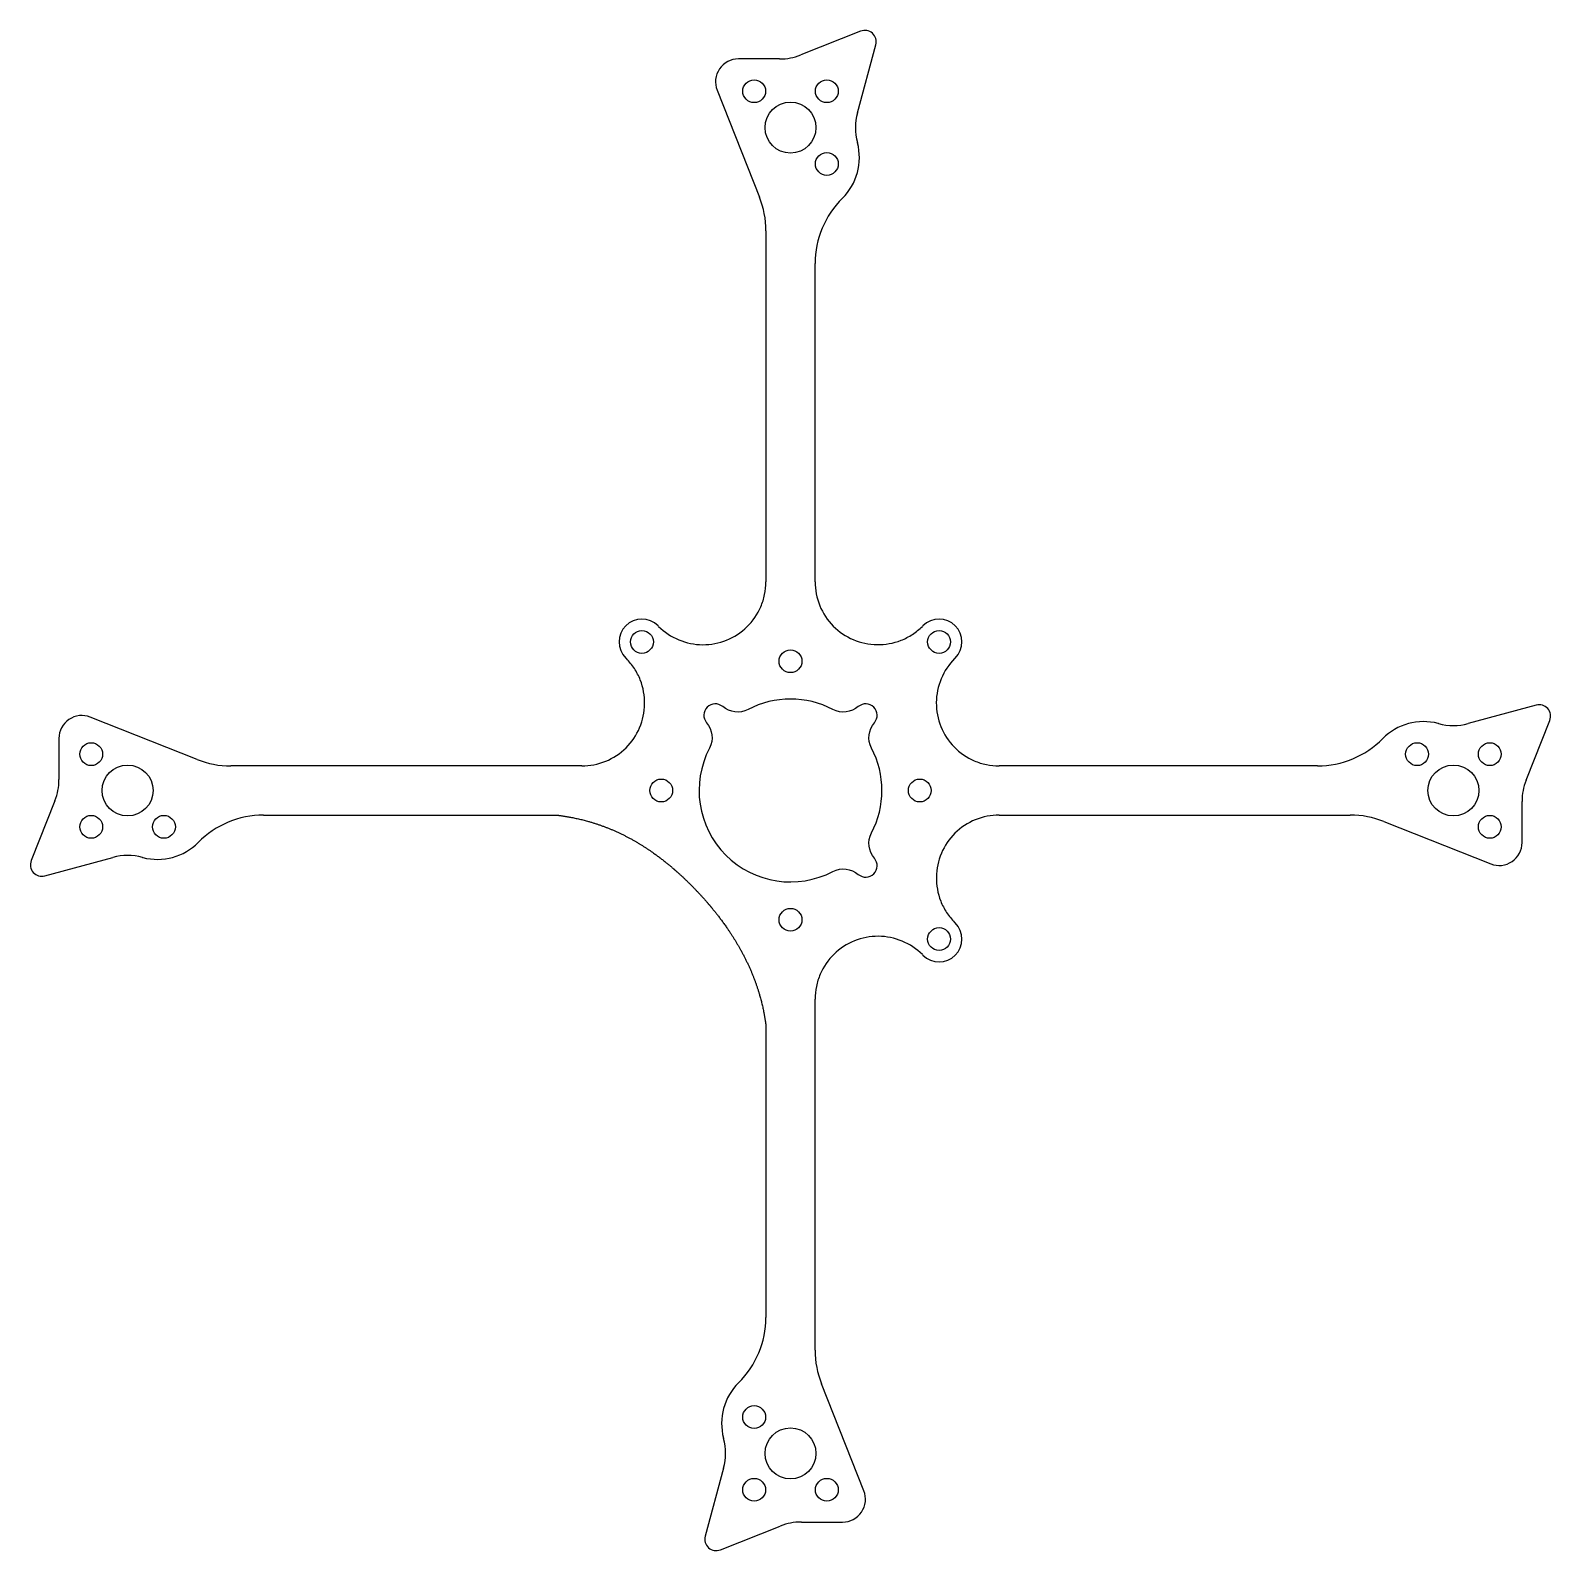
# Model space of a CAD drawing. Header units: millimetres. Extents: x -66 to 66, y -66 to 66.
import ezdxf

# ---------------------------------------------------------------- set-up
doc = ezdxf.new("R2010")
doc.units = ezdxf.units.MM
doc.layers.get('0').update_dxf_attribs({"linetype": 'CONTINUOUS'})

msp = doc.modelspace()

# ---------------------------------------------------------------- linework, layer by layer
for p, q in [((6.13, 66.43), (0.89, 64.35)), ((5.85, 59.3), (7.47, 65.24)), ((-0.95, 64), (-4.56, 64)), ((-6.42, 61.26), (-2.71, 51.92)), ((5.86, 56.66), (5.85, 56.7)), ((-2.15, 48.97), (-2.15, 18.26)), ((2.15, 18.26), (2.15, 46.11)), ((-11.54, 14.36), (-11.59, 14.41)), ((11.59, 14.41), (11.54, 14.36)), ((-14.41, 11.59), (-14.36, 11.54)), ((14.36, 11.54), (14.41, 11.59)), ((65.24, 7.47), (59.3, 5.85)), ((-51.92, 2.71), (-61.26, 6.42)), ((56.7, 5.85), (56.66, 5.86)), ((64.35, 0.89), (66.43, 6.13)), ((-64, 4.56), (-64, 0.95)), ((-18.26, 2.15), (-48.97, 2.15)), ((46.11, 2.15), (18.26, 2.15)), ((-64.35, -0.89), (-66.43, -6.13)), ((64, -4.56), (64, -0.95)), ((-46.11, -2.15), (-20.45, -2.15)), ((18.26, -2.15), (48.97, -2.15)), ((51.92, -2.71), (61.26, -6.42)), ((-65.24, -7.47), (-59.3, -5.85)), ((-56.7, -5.85), (-56.66, -5.86)), ((14.41, -11.59), (14.36, -11.54)), ((11.54, -14.36), (11.59, -14.41)), ((2.15, -48.97), (2.15, -18.26)), ((-2.15, -20.56), (-2.15, -46.11)), ((6.42, -61.26), (2.71, -51.92)), ((-5.86, -56.66), (-5.85, -56.7)), ((-5.85, -59.3), (-7.47, -65.24)), ((-6.13, -66.43), (-0.89, -64.35)), ((0.95, -64), (4.56, -64))]:
    msp.add_line(p, q)
msp.add_lwpolyline([(3.71, -7.09, -0.306819), (5.93, -7.34, 0.92655), (7.34, -5.93, -0.306819), (7.09, -3.71, 0.245574), (7.09, 3.71, -0.306819), (7.34, 5.93, 0.92655), (5.93, 7.34, -0.306819), (3.71, 7.09, 0.245574), (-3.71, 7.09, -0.306819), (-5.93, 7.34, 0.92655), (-7.34, 5.93, -0.306819), (-7.09, 3.71, 0.734502)], format="xyb", close=True)
for centre, radius in [((-3.18, 61.18), 1), ((3.18, 61.18), 1), ((0, 58), 2.23), ((3.18, 54.82), 1), ((-13, 13), 1), ((13, 13), 1), ((0, 11.31), 1), ((-61.18, 3.18), 1), ((54.82, 3.18), 1), ((61.18, 3.18), 1), ((-58, 0), 2.23), ((58, 0), 2.23), ((-11.31, 0), 1), ((11.31, 0), 1), ((-61.18, -3.18), 1), ((-54.82, -3.18), 1), ((61.18, -3.18), 1), ((0, -11.31), 1), ((13, -13), 1), ((-3.18, -54.82), 1), ((0, -58), 2.23), ((-3.18, -61.18), 1), ((3.18, -61.18), 1)]:
    msp.add_circle(centre, radius)
for centre, radius, start, end in [((6.5, 65.5), 1, -15.1893, 111.6161), ((-4.56, 62), 2, 90, 201.6182), ((-0.95, 69), 5, 270, 291.6161), ((10.68, 57.99), 5, 164.8107, 194.9314), ((1.03, 55.37), 5, -45.4251, 14.9314), ((-10.15, 48.97), 8, 0, 21.6182), ((10.15, 46.11), 8, 134.5749, 180), ((-13, 13), 2, 45, 225), ((13, 13), 2, -45, 135), ((65.5, 6.5), 1, -21.6161, 105.1893), ((-62, 4.56), 2, 68.3818, 180), ((55.37, 1.03), 5, 75.0686, 135.4251), ((57.99, 10.68), 5, 255.0686, 285.1893), ((46.11, 10.15), 8, 270, 315.4251), ((-48.97, 10.15), 8, 248.3818, 270), ((-69, 0.95), 5, -21.6161, 0), ((69, -0.95), 5, 158.3839, 180), ((-46.11, -10.15), 8, 90, 135.4251), ((48.97, -10.15), 8, 68.3818, 90), ((-55.37, -1.03), 5, 255.0686, 315.4251), ((62, -4.56), 2, 248.3818, 360), ((-65.5, -6.5), 1, 158.3839, 285.1893), ((-57.99, -10.68), 5, 75.0686, 105.1893), ((13, -13), 2, -135, 45), ((-10.15, -46.11), 8, -45.4251, 0), ((10.15, -48.97), 8, 180, 201.6182), ((-1.03, -55.37), 5, 134.5749, 194.9314), ((-10.68, -57.99), 5, -15.1893, 14.9314), ((4.56, -62), 2, -90, 21.6182), ((0.95, -69), 5, 90, 111.6161), ((-6.5, -65.5), 1, 164.8107, 291.6161)]:
    msp.add_arc(centre, radius, start, end)
for points, degree, knots in [([(-11.54, 14.36), (-11.03, 13.86), (-10.43, 13.46), (-9.11, 12.91), (-8.4, 12.76), (-6.97, 12.75), (-6.26, 12.89), (-4.93, 13.42), (-4.32, 13.82), (-3.3, 14.82), (-2.89, 15.41), (-2.45, 16.42), (-2.34, 16.77), (-2.19, 17.51), (-2.15, 17.88), (-2.15, 18.26)], 3, [0, 0, 0, 0, 0.214854, 0.214854, 0.429709, 0.429709, 0.644563, 0.644563, 0.859418, 0.859418, 1.074272, 1.074272, 1.186691, 1.186691, 1.29911, 1.29911, 1.29911, 1.29911]), ([(2.15, 18.26), (2.15, 17.54), (2.29, 16.83), (2.83, 15.51), (3.23, 14.9), (4.24, 13.88), (4.84, 13.48), (6.15, 12.92), (6.86, 12.77), (8.29, 12.75), (9.01, 12.88), (10.02, 13.28), (10.35, 13.45), (10.98, 13.86), (11.27, 14.1), (11.54, 14.36)], 3, [0, 0, 0, 0, 0.214854, 0.214854, 0.429709, 0.429709, 0.644563, 0.644563, 0.859418, 0.859418, 1.074272, 1.074272, 1.186691, 1.186691, 1.29911, 1.29911, 1.29911, 1.29911]), ([(-18.26, 2.15), (-17.54, 2.15), (-16.83, 2.29), (-15.51, 2.83), (-14.9, 3.23), (-13.88, 4.24), (-13.48, 4.84), (-12.92, 6.15), (-12.77, 6.86), (-12.75, 8.29), (-12.88, 9.01), (-13.28, 10.02), (-13.45, 10.35), (-13.86, 10.98), (-14.1, 11.27), (-14.36, 11.54)], 3, [0, 0, 0, 0, 0.214854, 0.214854, 0.429709, 0.429709, 0.644563, 0.644563, 0.859418, 0.859418, 1.074272, 1.074272, 1.186691, 1.186691, 1.29911, 1.29911, 1.29911, 1.29911]), ([(14.36, 11.54), (13.86, 11.03), (13.46, 10.43), (12.91, 9.11), (12.76, 8.4), (12.75, 6.97), (12.89, 6.26), (13.42, 4.93), (13.82, 4.32), (14.82, 3.3), (15.41, 2.89), (16.42, 2.45), (16.77, 2.34), (17.51, 2.19), (17.88, 2.15), (18.26, 2.15)], 3, [0, 0, 0, 0, 0.214854, 0.214854, 0.429709, 0.429709, 0.644563, 0.644563, 0.859418, 0.859418, 1.074272, 1.074272, 1.186691, 1.186691, 1.29911, 1.29911, 1.29911, 1.29911]), ([(-20.45, -2.15), (-20.24, -2.18), (-19.34, -2.3), (-17.8, -2.6), (-15.74, -3.26), (-13.72, -4.26), (-12.01, -5.4), (-10.88, -6.29), (-10.27, -6.81), (-10.14, -6.93)], 5, [0.0700794, 0.0700794, 0.0700794, 0.0700794, 0.0700794, 0.0700794, 0.1, 0.2, 0.3, 0.4, 0.4282565, 0.4282565, 0.4282565, 0.4282565, 0.4282565, 0.4282565]), ([(18.26, -2.15), (17.54, -2.15), (16.83, -2.29), (15.51, -2.83), (14.9, -3.23), (13.88, -4.24), (13.48, -4.84), (12.92, -6.15), (12.77, -6.86), (12.75, -8.29), (12.88, -9.01), (13.28, -10.02), (13.45, -10.35), (13.86, -10.98), (14.1, -11.27), (14.36, -11.54)], 3, [0, 0, 0, 0, 0.214854, 0.214854, 0.429709, 0.429709, 0.644563, 0.644563, 0.859418, 0.859418, 1.074272, 1.074272, 1.186691, 1.186691, 1.29911, 1.29911, 1.29911, 1.29911]), ([(-10.14, -6.93), (-9.8, -7.22), (-9.13, -7.83), (-8.48, -8.47), (-7.86, -9.13), (-7.26, -9.82), (-6.97, -10.17)], 5, [0.4282565, 0.4282565, 0.4282565, 0.4282565, 0.4282565, 0.4282565, 0.5, 0.5720111, 0.5720111, 0.5720111, 0.5720111, 0.5720111, 0.5720111]), ([(-6.97, -10.17), (-6.85, -10.31), (-6.34, -10.94), (-5.46, -12.09), (-4.32, -13.85), (-3.29, -15.91), (-2.62, -17.96), (-2.3, -19.47), (-2.18, -20.35), (-2.15, -20.56)], 5, [0.5720111, 0.5720111, 0.5720111, 0.5720111, 0.5720111, 0.5720111, 0.6, 0.7, 0.8, 0.9, 0.9311189, 0.9311189, 0.9311189, 0.9311189, 0.9311189, 0.9311189]), ([(11.54, -14.36), (11.03, -13.86), (10.43, -13.46), (9.11, -12.91), (8.4, -12.76), (6.97, -12.75), (6.26, -12.89), (4.93, -13.42), (4.32, -13.82), (3.3, -14.82), (2.89, -15.41), (2.45, -16.42), (2.34, -16.77), (2.19, -17.51), (2.15, -17.88), (2.15, -18.26)], 3, [0, 0, 0, 0, 0.214854, 0.214854, 0.429709, 0.429709, 0.644563, 0.644563, 0.859418, 0.859418, 1.074272, 1.074272, 1.186691, 1.186691, 1.29911, 1.29911, 1.29911, 1.29911])]:
    msp.add_open_spline(points, degree=degree, knots=knots)

doc.saveas('drawing.dxf')
